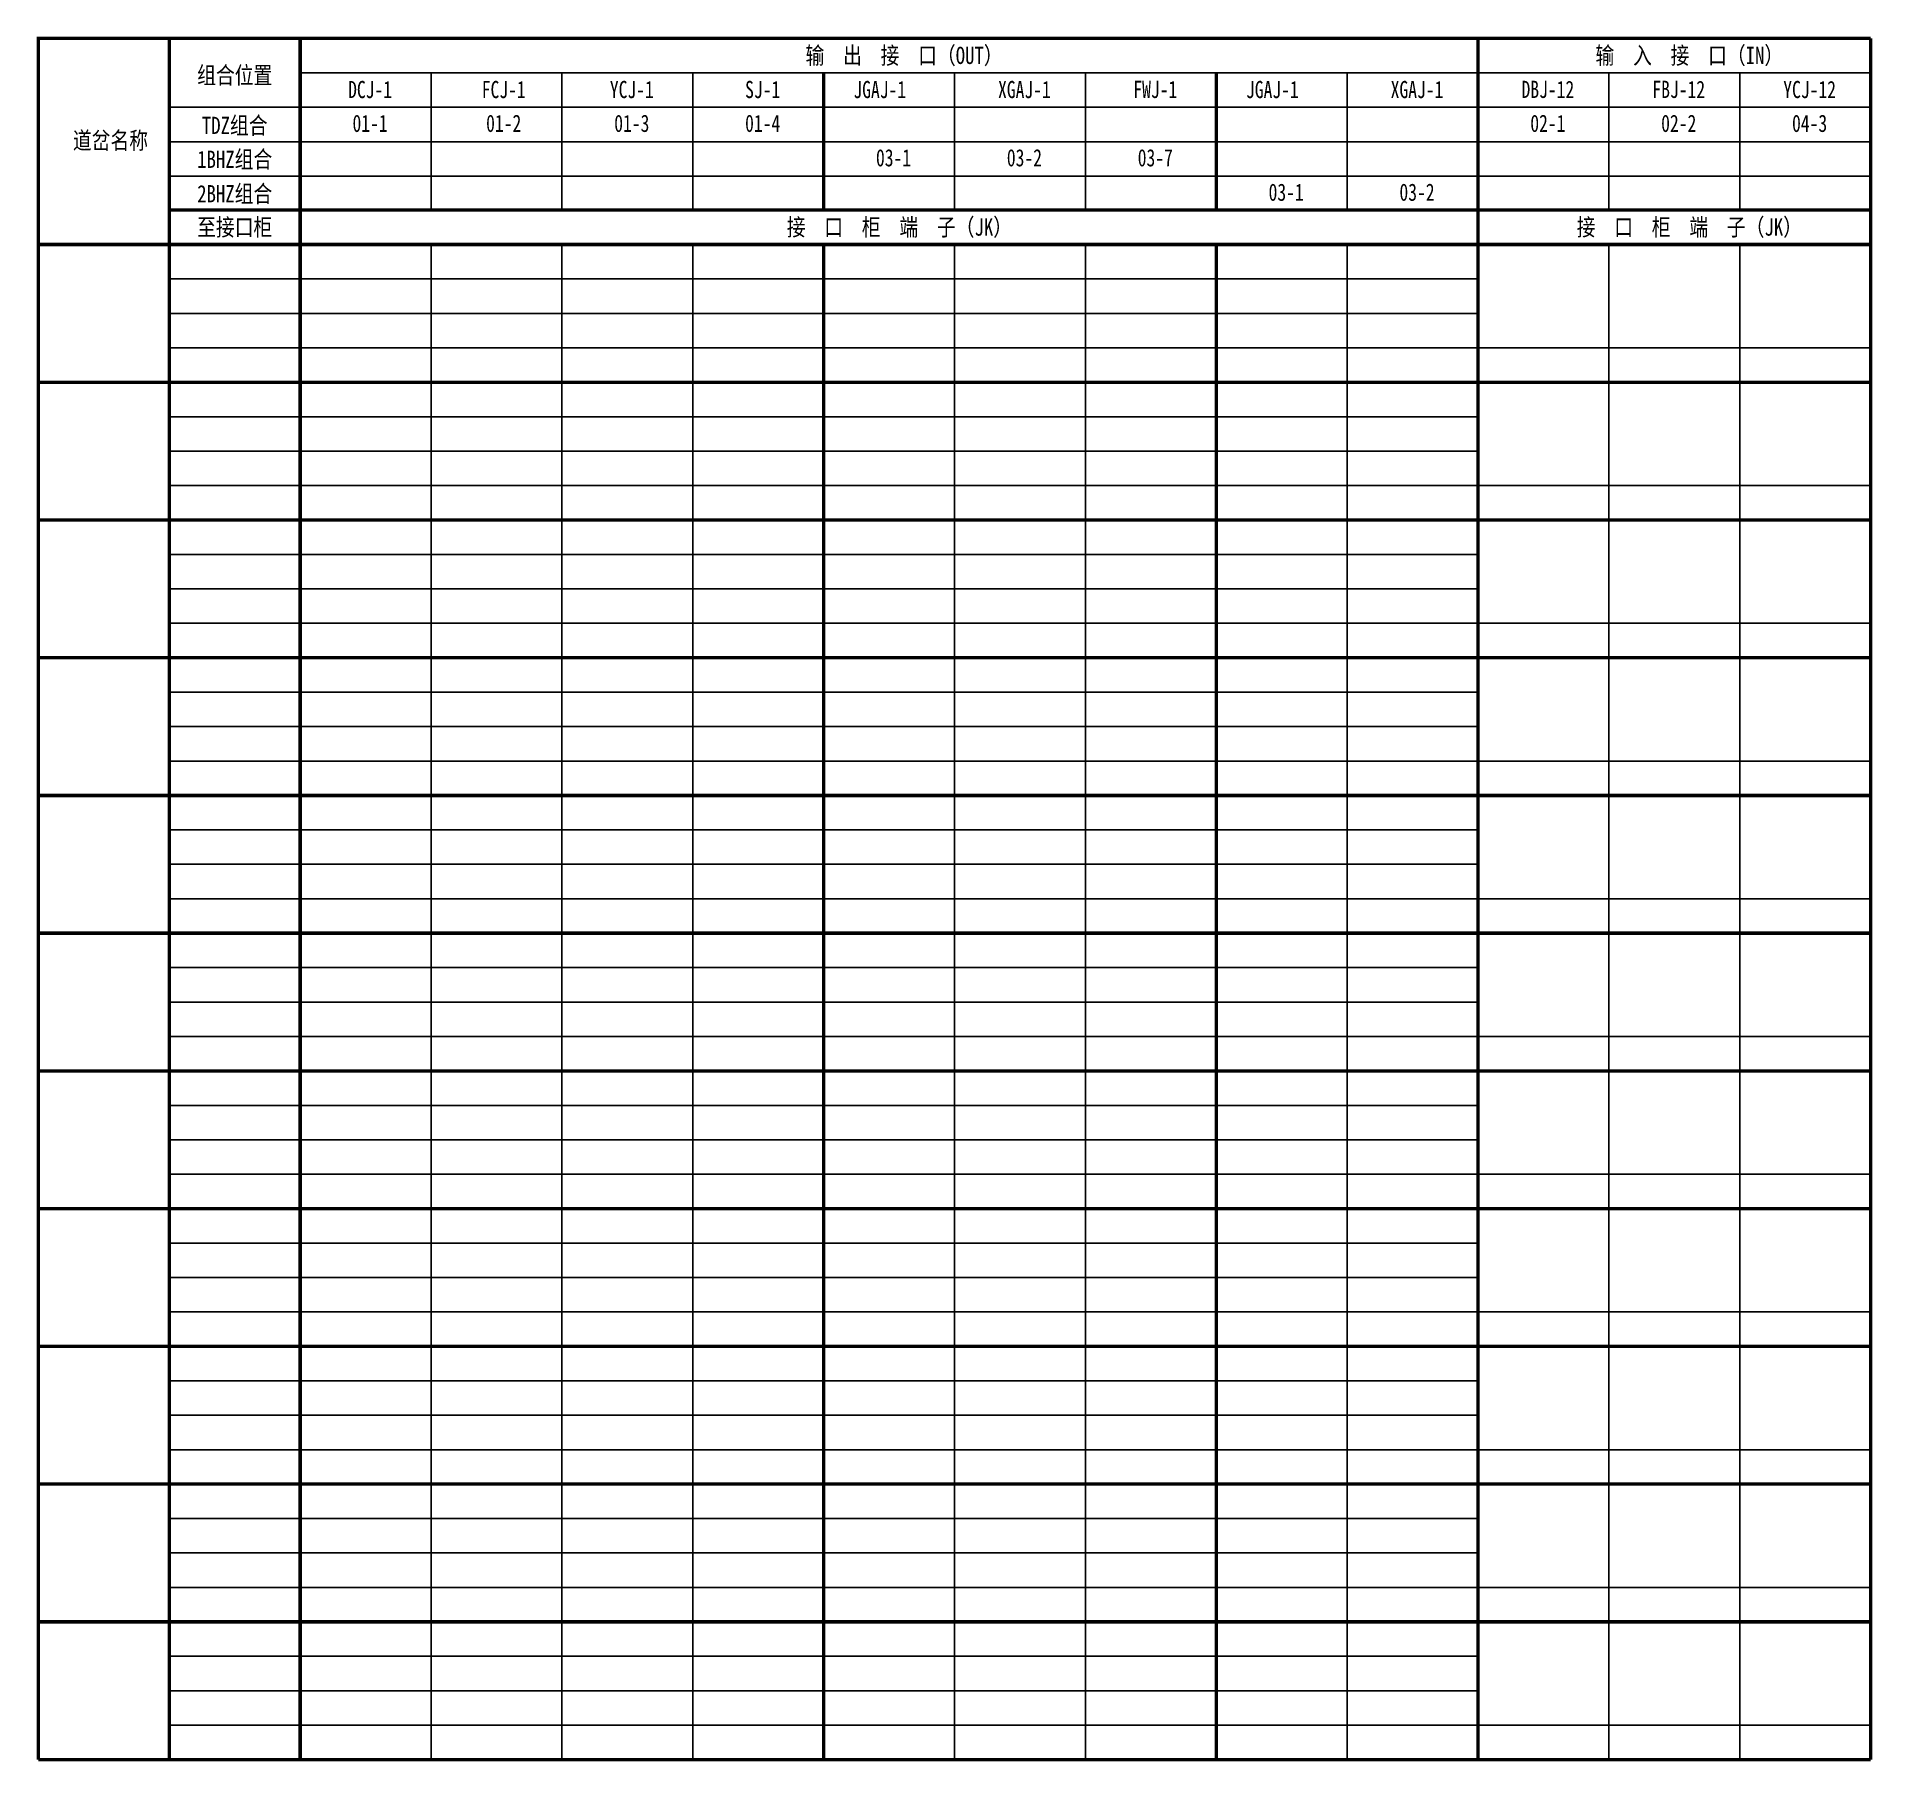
# Model space of a CAD drawing. Header units: inches. Extents: x 0 to 266, y -220 to 30.
import ezdxf
from ezdxf.enums import TextEntityAlignment as Align

# ---------------------------------------------------------------- set-up
doc = ezdxf.new("R2010")
doc.units = ezdxf.units.IN
doc.header["$MEASUREMENT"] = 0
doc.styles.add('CHINESE', font='SimSun.ttf', dxfattribs={"width": 0.9})
doc.styles.add('ITALICC', font='txt', dxfattribs={"width": 0.75})

msp = doc.modelspace()

# ---------------------------------------------------------------- linework, layer by layer
at = {"color": 0}
for p, q in [((38, -210), (38, 29.93)), ((38, -210), (38, 24.93)), ((38, -210), (38, 24.93)), ((266, 24.93), (38, 24.93)), ((57, 24.93), (57, 5)), ((76, 24.93), (76, 5)), ((95, 24.93), (95, 5)), ((133, 24.93), (133, 5)), ((152, 24.93), (152, 5)), ((190, 24.93), (190, 5)), ((228, 24.93), (228, 5)), ((247, 24.93), (247, 5)), ((19, 19.93), (266, 19.93)), ((95, 5), (95, 19.93)), ((114, 5), (114, 19.93)), ((266, 5), (266, 19.93)), ((19, 14.93), (266, 14.93)), ((19, 9.93), (266, 9.93)), ((228, 0), (38, 0)), ((57, 0), (57, -220)), ((76, 0), (76, -220)), ((95, -210), (95, 0)), ((95, 0), (95, -220)), ((114, -210), (114, 0)), ((133, 0), (133, -220)), ((152, 0), (152, -220)), ((190, 0), (190, -220)), ((209, 0), (209, -210)), ((228, 0), (228, -220)), ((247, 0), (247, -220)), ((209, -5), (19, -5)), ((209, -10), (19, -10)), ((266, -15), (19, -15)), ((209, -20), (19, -20)), ((171, -20), (19, -20)), ((209, -25), (19, -25)), ((209, -30), (19, -30)), ((266, -35), (19, -35)), ((209, -45), (19, -45)), ((209, -50), (19, -50)), ((266, -55), (19, -55)), ((209, -65), (19, -65)), ((209, -70), (19, -70)), ((266, -75), (19, -75)), ((209, -85), (19, -85)), ((209, -90), (19, -90)), ((266, -95), (19, -95)), ((209, -105), (19, -105)), ((209, -110), (19, -110)), ((266, -115), (19, -115)), ((209, -125), (19, -125)), ((209, -130), (19, -130)), ((266, -135), (19, -135)), ((209, -145), (19, -145)), ((209, -150), (19, -150)), ((266, -155), (19, -155)), ((209, -165), (19, -165)), ((209, -170), (19, -170)), ((266, -175), (19, -175)), ((209, -185), (19, -185)), ((209, -190), (19, -190)), ((266, -195), (19, -195)), ((209, -205), (19, -205)), ((209, -210), (19, -210)), ((266, -215), (19, -215))]:
    msp.add_line(p, q, dxfattribs=at)
at = {"color": 0, "const_width": 0.5}
for points in [[(266, 29.93), (0, 29.93), (0, -220)], [(19, 29.93), (19, -220)], [(38, 29.93), (38, -220)], [(209, 29.93), (209, -220)], [(266, 29.93), (266, -220)], [(114, 5), (114, 24.93)], [(171, 5), (171, 24.93)], [(19, 5), (266, 5)], [(266, 0), (0, 0)], [(20.27, 0), (228, 0)], [(114, -220), (114, 0)], [(171, -220), (171, 0)]]:
    msp.add_lwpolyline(points, dxfattribs=at)
at = {"color": 0, "linetype": 'Continuous', "const_width": 0.5}
for points in [[(0, -20), (266, -20)], [(0, -40), (266, -40)], [(0, -60), (266, -60)], [(0, -80), (266, -80)], [(0, -100), (266, -100)], [(0, -120), (266, -120)], [(0, -140), (266, -140)], [(0, -160), (266, -160)], [(0, -180), (266, -180)], [(0, -200), (266, -200)], [(0, -220), (266, -220)]]:
    msp.add_lwpolyline(points, dxfattribs=at)

# ---------------------------------------------------------------- texts
at = {"color": 7}
for s, style, width, p in [('输  出  接  口（OUT）', 'CHINESE', 0.8, (125.68, 27.51)), ('输  入  接  口（IN）', 'CHINESE', 0.8, (239.69, 27.51)), ('组合位置', 'CHINESE', 0.8, (28.5, 24.65)), ('DCJ-1', 'ITALICC', 0.75, (48.15, 22.51)), ('FCJ-1', 'ITALICC', 0.75, (67.55, 22.51)), ('YCJ-1', 'ITALICC', 0.75, (86.15, 22.51)), ('SJ-1', 'ITALICC', 0.75, (105.15, 22.51)), ('JGAJ-1', 'ITALICC', 0.75, (122.15, 22.51)), ('XGAJ-1', 'ITALICC', 0.75, (143.15, 22.51)), ('FWJ-1', 'ITALICC', 0.75, (162.15, 22.51)), ('JGAJ-1', 'ITALICC', 0.75, (179.15, 22.51)), ('XGAJ-1', 'ITALICC', 0.75, (200.15, 22.51)), ('DBJ-12', 'ITALICC', 0.75, (219.15, 22.51)), ('FBJ-12', 'ITALICC', 0.75, (238.15, 22.51)), ('YCJ-12', 'ITALICC', 0.75, (257.15, 22.51)), ('TDZ组合', 'CHINESE', 0.8, (28.5, 17.35)), ('01-1', 'ITALICC', 0.75, (48.15, 17.58)), ('01-2', 'ITALICC', 0.75, (67.55, 17.58)), ('01-3', 'ITALICC', 0.75, (86.15, 17.58)), ('01-4', 'ITALICC', 0.75, (105.15, 17.58)), ('02-1', 'ITALICC', 0.75, (219.15, 17.58)), ('02-2', 'ITALICC', 0.75, (238.15, 17.58)), ('04-3', 'ITALICC', 0.75, (257.15, 17.58)), ('道岔名称', 'CHINESE', 0.8, (10.46, 15.16)), ('1BHZ组合', 'CHINESE', 0.8, (28.5, 12.43)), ('03-1', 'ITALICC', 0.75, (124.15, 12.58)), ('03-2', 'ITALICC', 0.75, (143.15, 12.58)), ('03-7', 'ITALICC', 0.75, (162.15, 12.58)), ('2BHZ组合', 'CHINESE', 0.8, (28.5, 7.43)), ('03-1', 'ITALICC', 0.75, (181.15, 7.58)), ('03-2', 'ITALICC', 0.75, (200.15, 7.58)), ('至接口柜', 'CHINESE', 0.8, (28.5, 2.57)), ('接  口  柜  端  子（JK）', 'CHINESE', 0.8, (125, 2.58)), ('接  口  柜  端  子（JK）', 'CHINESE', 0.8, (239.69, 2.58))]:
    msp.add_text(s, height=2.5, dxfattribs=dict(at, style=style, width=width)).set_placement(p, align=Align.MIDDLE)

doc.saveas('drawing.dxf')
